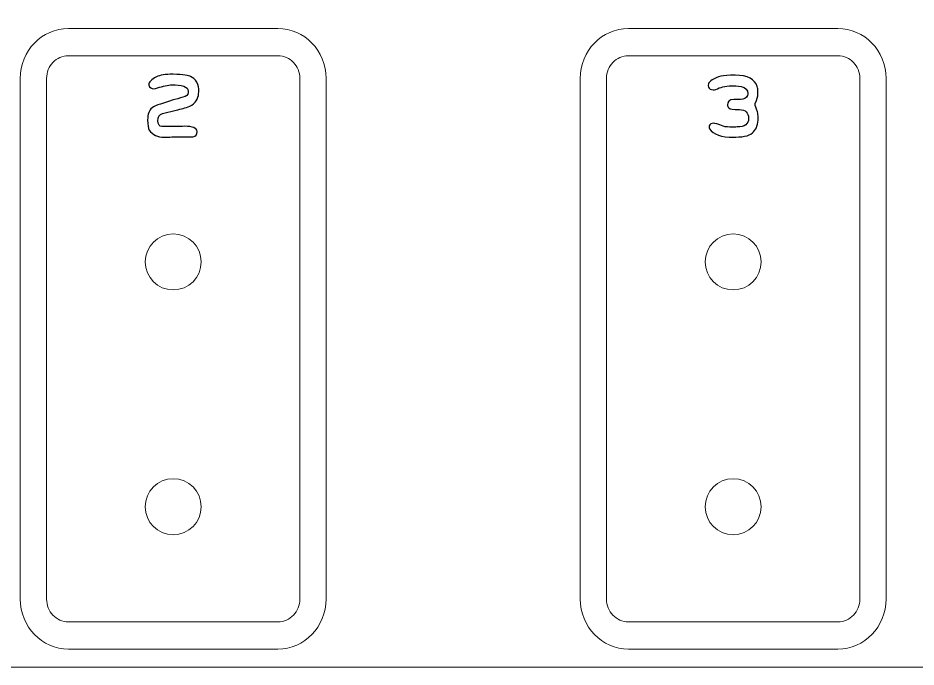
# Model space of a CAD drawing. Header units: centimetres. Extents: x -13.1 to 12.9, y -13 to 13.
# Drawn here: x -8.92 to -3.78, y -13.02 to -9.31 of the extents above; entities that cross this region are included whole.
import ezdxf

# ---------------------------------------------------------------- set-up
doc = ezdxf.new("R2010")
doc.units = ezdxf.units.CM
doc.header["$MEASUREMENT"] = 0
doc.layers.add('Layer 1', color=7, linetype='Continuous')

msp = doc.modelspace()

# ---------------------------------------------------------------- linework, layer by layer
at = {"layer": 'Layer 1', "color": 250, "lineweight": 9}
msp.add_open_spline([(-12.85, 12.98), (-12.85, 12.98), (12.75, 12.98), (12.75, 12.98), (12.75, 12.98), (12.86, 12.98), (12.95, 12.88999), (12.95, 12.78), (12.95, 12.78), (12.95, 12.78), (12.95, -12.82), (12.95, -12.82), (12.95, -12.82), (12.95, -12.93001), (12.86, -13.02), (12.75, -13.02), (12.75, -13.02), (12.75, -13.02), (-12.85, -13.02), (-12.85, -13.02), (-12.85, -13.02), (-12.96, -13.02), (-13.05, -12.93001), (-13.05, -12.82), (-13.05, -12.82), (-13.05, -12.82), (-13.05, 12.78), (-13.05, 12.78), (-13.05, 12.78), (-13.05, 12.88999), (-12.96, 12.98), (-12.85, 12.98)], degree=3, knots=[0, 0, 0, 0, 0.1111111, 0.1111111, 0.1111111, 0.1111111, 0.2222222, 0.2222222, 0.2222222, 0.2222222, 0.3333333, 0.3333333, 0.3333333, 0.3333333, 0.4444444, 0.4444444, 0.4444444, 0.4444444, 0.5555556, 0.5555556, 0.5555556, 0.5555556, 0.6666667, 0.6666667, 0.6666667, 0.6666667, 0.7777778, 0.7777778, 0.7777778, 0.7777778, 1, 1, 1, 1], dxfattribs=at)
at = {"layer": 'Layer 1', "color": 177, "lineweight": 9}
for points in [[(-8.62732, -9.36735), (-8.62732, -9.36735), (-7.42975, -9.36735), (-7.42975, -9.36735), (-7.42975, -9.36735), (-7.35405, -9.36735), (-7.28527, -9.39952), (-7.23547, -9.45133), (-7.23547, -9.45133), (-7.18567, -9.50314), (-7.15475, -9.57469), (-7.15475, -9.65345), (-7.15475, -9.65345), (-7.15475, -9.65345), (-7.15475, -12.63125), (-7.15475, -12.63125), (-7.15475, -12.63125), (-7.15475, -12.71), (-7.18567, -12.78155), (-7.23547, -12.83336), (-7.23547, -12.83336), (-7.28527, -12.88517), (-7.35405, -12.91734), (-7.42975, -12.91734), (-7.42975, -12.91734), (-7.42975, -12.91734), (-8.62732, -12.91734), (-8.62732, -12.91734), (-8.62732, -12.91734), (-8.70302, -12.91734), (-8.7718, -12.88517), (-8.8216, -12.83336), (-8.8216, -12.83336), (-8.8714, -12.78155), (-8.90232, -12.71), (-8.90232, -12.63125), (-8.90232, -12.63125), (-8.90232, -12.63125), (-8.90232, -9.65345), (-8.90232, -9.65345), (-8.90232, -9.65345), (-8.90232, -9.57469), (-8.8714, -9.50314), (-8.8216, -9.45133), (-8.8216, -9.45133), (-8.7718, -9.39952), (-8.70302, -9.36735), (-8.62732, -9.36735)], [(-5.42729, -9.36735), (-5.42729, -9.36735), (-4.22972, -9.36735), (-4.22972, -9.36735), (-4.22972, -9.36735), (-4.15402, -9.36735), (-4.08524, -9.39952), (-4.03544, -9.45133), (-4.03544, -9.45133), (-3.98564, -9.50314), (-3.95472, -9.57469), (-3.95472, -9.65345), (-3.95472, -9.65345), (-3.95472, -9.65345), (-3.95472, -12.63125), (-3.95472, -12.63125), (-3.95472, -12.63125), (-3.95472, -12.71), (-3.98564, -12.78155), (-4.03544, -12.83336), (-4.03544, -12.83336), (-4.08524, -12.88517), (-4.15402, -12.91734), (-4.22972, -12.91734), (-4.22972, -12.91734), (-4.22972, -12.91734), (-5.42729, -12.91734), (-5.42729, -12.91734), (-5.42729, -12.91734), (-5.50299, -12.91734), (-5.57177, -12.88517), (-5.62157, -12.83336), (-5.62157, -12.83336), (-5.67137, -12.78155), (-5.70229, -12.71), (-5.70229, -12.63125), (-5.70229, -12.63125), (-5.70229, -12.63125), (-5.70229, -9.65345), (-5.70229, -9.65345), (-5.70229, -9.65345), (-5.70229, -9.57469), (-5.67137, -9.50314), (-5.62157, -9.45133), (-5.62157, -9.45133), (-5.57177, -9.39952), (-5.50299, -9.36735), (-5.42729, -9.36735)], [(-7.42975, -9.5234), (-7.42975, -9.5234), (-8.62732, -9.5234), (-8.62732, -9.5234), (-8.62732, -9.5234), (-8.66161, -9.5234), (-8.69285, -9.53806), (-8.71554, -9.56167), (-8.71554, -9.56167), (-8.73823, -9.58527), (-8.75232, -9.61777), (-8.75232, -9.65345), (-8.75232, -9.65345), (-8.75232, -9.65345), (-8.75232, -12.63125), (-8.75232, -12.63125), (-8.75232, -12.63125), (-8.75232, -12.66692), (-8.73823, -12.69942), (-8.71554, -12.72302), (-8.71554, -12.72302), (-8.69285, -12.74663), (-8.66161, -12.76129), (-8.62732, -12.76129), (-8.62732, -12.76129), (-8.62732, -12.76129), (-7.42975, -12.76129), (-7.42975, -12.76129), (-7.42975, -12.76129), (-7.39546, -12.76129), (-7.36422, -12.74663), (-7.34153, -12.72302), (-7.34153, -12.72302), (-7.31884, -12.69942), (-7.30475, -12.66692), (-7.30475, -12.63125), (-7.30475, -12.63125), (-7.30475, -12.63125), (-7.30475, -9.65345), (-7.30475, -9.65345), (-7.30475, -9.65345), (-7.30475, -9.61777), (-7.31884, -9.58527), (-7.34153, -9.56167), (-7.34153, -9.56167), (-7.36422, -9.53806), (-7.39546, -9.5234), (-7.42975, -9.5234)], [(-4.22972, -9.5234), (-4.22972, -9.5234), (-5.42729, -9.5234), (-5.42729, -9.5234), (-5.42729, -9.5234), (-5.46158, -9.5234), (-5.49282, -9.53806), (-5.51551, -9.56167), (-5.51551, -9.56167), (-5.5382, -9.58527), (-5.55229, -9.61777), (-5.55229, -9.65345), (-5.55229, -9.65345), (-5.55229, -9.65345), (-5.55229, -12.63125), (-5.55229, -12.63125), (-5.55229, -12.63125), (-5.55229, -12.66692), (-5.5382, -12.69942), (-5.51551, -12.72302), (-5.51551, -12.72302), (-5.49282, -12.74663), (-5.46158, -12.76129), (-5.42729, -12.76129), (-5.42729, -12.76129), (-5.42729, -12.76129), (-4.22972, -12.76129), (-4.22972, -12.76129), (-4.22972, -12.76129), (-4.19543, -12.76129), (-4.16419, -12.74663), (-4.1415, -12.72302), (-4.1415, -12.72302), (-4.11881, -12.69942), (-4.10472, -12.66692), (-4.10472, -12.63125), (-4.10472, -12.63125), (-4.10472, -12.63125), (-4.10472, -9.65345), (-4.10472, -9.65345), (-4.10472, -9.65345), (-4.10472, -9.61777), (-4.11881, -9.58527), (-4.1415, -9.56167), (-4.1415, -9.56167), (-4.16419, -9.53806), (-4.19543, -9.5234), (-4.22972, -9.5234)]]:
    msp.add_open_spline(points, degree=3, knots=[0, 0, 0, 0, 0.0769231, 0.0769231, 0.0769231, 0.0769231, 0.1538462, 0.1538462, 0.1538462, 0.1538462, 0.2307692, 0.2307692, 0.2307692, 0.2307692, 0.3076923, 0.3076923, 0.3076923, 0.3076923, 0.3846154, 0.3846154, 0.3846154, 0.3846154, 0.4615385, 0.4615385, 0.4615385, 0.4615385, 0.5384615, 0.5384615, 0.5384615, 0.5384615, 0.6153846, 0.6153846, 0.6153846, 0.6153846, 0.6923077, 0.6923077, 0.6923077, 0.6923077, 0.7692308, 0.7692308, 0.7692308, 0.7692308, 0.8461538, 0.8461538, 0.8461538, 0.8461538, 1, 1, 1, 1], dxfattribs=at)
at = {"layer": 'Layer 1', "color": 177}
for points, knots in [([(-8.02954, -9.62957), (-7.97075, -9.6322), (-7.93764, -9.63653), (-7.9303, -9.64255), (-7.9303, -9.64255), (-7.91562, -9.64772), (-7.90321, -9.65873), (-7.89314, -9.67566), (-7.89314, -9.67566), (-7.8858, -9.69325), (-7.88213, -9.7099), (-7.88213, -9.72552), (-7.88213, -9.72552), (-7.88213, -9.73032), (-7.88251, -9.73511), (-7.88317, -9.73982), (-7.88317, -9.73982), (-7.8843, -9.7702), (-7.90095, -9.79447), (-7.93312, -9.81291), (-7.93312, -9.81291), (-7.95748, -9.82147), (-7.98401, -9.8289), (-8.01242, -9.83492), (-8.01242, -9.83492), (-8.01242, -9.83492), (-8.09041, -9.85393), (-8.09041, -9.85393), (-8.09041, -9.85393), (-8.10791, -9.86089), (-8.11665, -9.875), (-8.11665, -9.89607), (-8.11665, -9.89607), (-8.11421, -9.91743), (-8.10649, -9.92806), (-8.09351, -9.92806), (-8.09351, -9.92806), (-8.0922, -9.92881), (-8.09116, -9.92918), (-8.09041, -9.92918), (-8.09041, -9.92918), (-8.06745, -9.92843), (-8.05353, -9.92806), (-8.04855, -9.92806), (-8.04855, -9.92806), (-8.0429, -9.92806), (-8.0302, -9.92843), (-8.01054, -9.92918), (-8.01054, -9.92918), (-7.99568, -9.92787), (-7.98025, -9.9273), (-7.96426, -9.9273), (-7.96426, -9.9273), (-7.91609, -9.9273), (-7.89201, -9.93727), (-7.89201, -9.95731), (-7.89201, -9.95731), (-7.89201, -9.95731), (-7.89201, -9.95816), (-7.89201, -9.95816), (-7.89201, -9.95816), (-7.89201, -9.97377), (-7.89972, -9.98328), (-7.91515, -9.98676), (-7.91515, -9.98676), (-7.91515, -9.98676), (-7.92202, -9.98788), (-7.92202, -9.98788), (-7.92202, -9.98788), (-7.92964, -9.98788), (-7.9524, -9.98779), (-7.99041, -9.9876), (-7.99041, -9.9876), (-8.02277, -9.98779), (-8.0524, -9.98854), (-8.0794, -9.98986), (-8.0794, -9.98986), (-8.1175, -9.98986), (-8.14619, -9.97631), (-8.16567, -9.94932), (-8.16567, -9.94932), (-8.17159, -9.93934), (-8.1746, -9.91996), (-8.17479, -9.89118), (-8.17479, -9.89118), (-8.17479, -9.85665), (-8.16642, -9.83351), (-8.14967, -9.82194), (-8.14967, -9.82194), (-8.13923, -9.81338), (-8.12286, -9.80595), (-8.10066, -9.79993), (-8.10066, -9.79993), (-8.05494, -9.7845), (-8.01223, -9.77161), (-7.97282, -9.76136), (-7.97282, -9.76136), (-7.95363, -9.75637), (-7.94384, -9.74716), (-7.94328, -9.7338), (-7.94328, -9.7338), (-7.94328, -9.7338), (-7.94328, -9.72665), (-7.94328, -9.72665), (-7.94328, -9.72665), (-7.94328, -9.7132), (-7.95165, -9.7036), (-7.9684, -9.69767), (-7.9684, -9.69767), (-7.98825, -9.69288), (-8.01054, -9.69052), (-8.03538, -9.69052), (-8.03538, -9.69052), (-8.03538, -9.69052), (-8.04441, -9.69052), (-8.04441, -9.69052), (-8.04441, -9.69052), (-8.06943, -9.69344), (-8.09784, -9.7005), (-8.12964, -9.71178), (-8.12964, -9.71178), (-8.12964, -9.71178), (-8.13867, -9.71254), (-8.13867, -9.71254), (-8.13867, -9.71254), (-8.15372, -9.71254), (-8.1635, -9.70595), (-8.16792, -9.69269), (-8.16792, -9.69269), (-8.16792, -9.69269), (-8.16792, -9.68855), (-8.16792, -9.68855), (-8.16792, -9.68855), (-8.16792, -9.67463), (-8.15344, -9.65995), (-8.12465, -9.64452), (-8.12465, -9.64452), (-8.10424, -9.63455), (-8.07253, -9.62957), (-8.02954, -9.62957)], [0, 0, 0, 0, 0.0277778, 0.0277778, 0.0277778, 0.0277778, 0.0555556, 0.0555556, 0.0555556, 0.0555556, 0.0833333, 0.0833333, 0.0833333, 0.0833333, 0.1111111, 0.1111111, 0.1111111, 0.1111111, 0.1388889, 0.1388889, 0.1388889, 0.1388889, 0.1666667, 0.1666667, 0.1666667, 0.1666667, 0.1944444, 0.1944444, 0.1944444, 0.1944444, 0.2222222, 0.2222222, 0.2222222, 0.2222222, 0.25, 0.25, 0.25, 0.25, 0.2777778, 0.2777778, 0.2777778, 0.2777778, 0.3055556, 0.3055556, 0.3055556, 0.3055556, 0.3333333, 0.3333333, 0.3333333, 0.3333333, 0.3611111, 0.3611111, 0.3611111, 0.3611111, 0.3888889, 0.3888889, 0.3888889, 0.3888889, 0.4166667, 0.4166667, 0.4166667, 0.4166667, 0.4444444, 0.4444444, 0.4444444, 0.4444444, 0.4722222, 0.4722222, 0.4722222, 0.4722222, 0.5, 0.5, 0.5, 0.5, 0.5277778, 0.5277778, 0.5277778, 0.5277778, 0.5555556, 0.5555556, 0.5555556, 0.5555556, 0.5833333, 0.5833333, 0.5833333, 0.5833333, 0.6111111, 0.6111111, 0.6111111, 0.6111111, 0.6388889, 0.6388889, 0.6388889, 0.6388889, 0.6666667, 0.6666667, 0.6666667, 0.6666667, 0.6944444, 0.6944444, 0.6944444, 0.6944444, 0.7222222, 0.7222222, 0.7222222, 0.7222222, 0.75, 0.75, 0.75, 0.75, 0.7777778, 0.7777778, 0.7777778, 0.7777778, 0.8055556, 0.8055556, 0.8055556, 0.8055556, 0.8333333, 0.8333333, 0.8333333, 0.8333333, 0.8611111, 0.8611111, 0.8611111, 0.8611111, 0.8888889, 0.8888889, 0.8888889, 0.8888889, 0.9166667, 0.9166667, 0.9166667, 0.9166667, 0.9444444, 0.9444444, 0.9444444, 0.9444444, 1, 1, 1, 1]), ([(-4.84284, -9.63464), (-4.84284, -9.63464), (-4.81773, -9.63408), (-4.81773, -9.63408), (-4.81773, -9.63408), (-4.74539, -9.63634), (-4.70343, -9.65826), (-4.69205, -9.69993), (-4.69205, -9.69993), (-4.68876, -9.70858), (-4.68706, -9.71846), (-4.68706, -9.72975), (-4.68706, -9.72975), (-4.68706, -9.72975), (-4.68706, -9.7416), (-4.68706, -9.7416), (-4.68706, -9.7416), (-4.68706, -9.75534), (-4.69205, -9.77349), (-4.70202, -9.79616), (-4.70202, -9.79616), (-4.70249, -9.79889), (-4.70277, -9.80124), (-4.70277, -9.80331), (-4.70277, -9.80331), (-4.70277, -9.80774), (-4.69854, -9.82156), (-4.68988, -9.84489), (-4.68988, -9.84489), (-4.68725, -9.85411), (-4.68603, -9.86465), (-4.68603, -9.8766), (-4.68603, -9.8766), (-4.68603, -9.8766), (-4.68603, -9.87772), (-4.68603, -9.87772), (-4.68603, -9.87772), (-4.68603, -9.91535), (-4.69459, -9.94216), (-4.7119, -9.95816), (-4.7119, -9.95816), (-4.72751, -9.97857), (-4.76157, -9.98882), (-4.81415, -9.98882), (-4.81415, -9.98882), (-4.81415, -9.98948), (-4.81876, -9.98986), (-4.82789, -9.98986), (-4.82789, -9.98986), (-4.89571, -9.98986), (-4.94115, -9.97358), (-4.9641, -9.94113), (-4.9641, -9.94113), (-4.96533, -9.93708), (-4.96598, -9.93379), (-4.96598, -9.93116), (-4.96598, -9.93116), (-4.96598, -9.92147), (-4.96043, -9.91451), (-4.94924, -9.91046), (-4.94924, -9.91046), (-4.94924, -9.91046), (-4.93927, -9.90943), (-4.93927, -9.90943), (-4.93927, -9.90943), (-4.93306, -9.90943), (-4.91509, -9.91535), (-4.88555, -9.9273), (-4.88555, -9.9273), (-4.86994, -9.93059), (-4.85263, -9.93229), (-4.83372, -9.93229), (-4.83372, -9.93229), (-4.82469, -9.93229), (-4.81556, -9.93191), (-4.80616, -9.93116), (-4.80616, -9.93116), (-4.80616, -9.93116), (-4.80503, -9.93116), (-4.80503, -9.93116), (-4.80503, -9.93116), (-4.76204, -9.93116), (-4.74059, -9.9146), (-4.74059, -9.88158), (-4.74059, -9.88158), (-4.74059, -9.84847), (-4.75771, -9.83201), (-4.79214, -9.83201), (-4.79214, -9.83201), (-4.82826, -9.83201), (-4.84849, -9.82862), (-4.85272, -9.82203), (-4.85272, -9.82203), (-4.85884, -9.81658), (-4.86185, -9.81056), (-4.86185, -9.80416), (-4.86185, -9.80416), (-4.86185, -9.7861), (-4.84952, -9.77594), (-4.82488, -9.77349), (-4.82488, -9.77349), (-4.81312, -9.77406), (-4.80324, -9.77434), (-4.79515, -9.77434), (-4.79515, -9.77434), (-4.79515, -9.77434), (-4.78631, -9.77434), (-4.78631, -9.77434), (-4.78631, -9.77434), (-4.76683, -9.77434), (-4.75357, -9.76644), (-4.74661, -9.75063), (-4.74661, -9.75063), (-4.74539, -9.74367), (-4.74473, -9.74), (-4.74473, -9.73963), (-4.74473, -9.73963), (-4.74473, -9.71903), (-4.75724, -9.70586), (-4.78217, -9.69993), (-4.78217, -9.69993), (-4.8039, -9.69682), (-4.823, -9.69523), (-4.83955, -9.69523), (-4.83955, -9.69523), (-4.8737, -9.69635), (-4.90286, -9.7035), (-4.92713, -9.71677), (-4.92713, -9.71677), (-4.93212, -9.71809), (-4.9372, -9.71865), (-4.94228, -9.71865), (-4.94228, -9.71865), (-4.95554, -9.71865), (-4.96476, -9.71348), (-4.96984, -9.70294), (-4.96984, -9.70294), (-4.96984, -9.70294), (-4.97097, -9.69607), (-4.97097, -9.69607), (-4.97097, -9.69607), (-4.97097, -9.69607), (-4.97097, -9.69109), (-4.97097, -9.69109), (-4.97097, -9.69109), (-4.97097, -9.67538), (-4.95121, -9.65948), (-4.9117, -9.64349), (-4.9117, -9.64349), (-4.89797, -9.64019), (-4.87492, -9.63718), (-4.84284, -9.63464)], [0, 0, 0, 0, 0.025641, 0.025641, 0.025641, 0.025641, 0.0512821, 0.0512821, 0.0512821, 0.0512821, 0.0769231, 0.0769231, 0.0769231, 0.0769231, 0.1025641, 0.1025641, 0.1025641, 0.1025641, 0.1282051, 0.1282051, 0.1282051, 0.1282051, 0.1538462, 0.1538462, 0.1538462, 0.1538462, 0.1794872, 0.1794872, 0.1794872, 0.1794872, 0.2051282, 0.2051282, 0.2051282, 0.2051282, 0.2307692, 0.2307692, 0.2307692, 0.2307692, 0.2564103, 0.2564103, 0.2564103, 0.2564103, 0.2820513, 0.2820513, 0.2820513, 0.2820513, 0.3076923, 0.3076923, 0.3076923, 0.3076923, 0.3333333, 0.3333333, 0.3333333, 0.3333333, 0.3589744, 0.3589744, 0.3589744, 0.3589744, 0.3846154, 0.3846154, 0.3846154, 0.3846154, 0.4102564, 0.4102564, 0.4102564, 0.4102564, 0.4358974, 0.4358974, 0.4358974, 0.4358974, 0.4615385, 0.4615385, 0.4615385, 0.4615385, 0.4871795, 0.4871795, 0.4871795, 0.4871795, 0.5128205, 0.5128205, 0.5128205, 0.5128205, 0.5384615, 0.5384615, 0.5384615, 0.5384615, 0.5641026, 0.5641026, 0.5641026, 0.5641026, 0.5897436, 0.5897436, 0.5897436, 0.5897436, 0.6153846, 0.6153846, 0.6153846, 0.6153846, 0.6410256, 0.6410256, 0.6410256, 0.6410256, 0.6666667, 0.6666667, 0.6666667, 0.6666667, 0.6923077, 0.6923077, 0.6923077, 0.6923077, 0.7179487, 0.7179487, 0.7179487, 0.7179487, 0.7435897, 0.7435897, 0.7435897, 0.7435897, 0.7692308, 0.7692308, 0.7692308, 0.7692308, 0.7948718, 0.7948718, 0.7948718, 0.7948718, 0.8205128, 0.8205128, 0.8205128, 0.8205128, 0.8461538, 0.8461538, 0.8461538, 0.8461538, 0.8717949, 0.8717949, 0.8717949, 0.8717949, 0.8974359, 0.8974359, 0.8974359, 0.8974359, 0.9230769, 0.9230769, 0.9230769, 0.9230769, 0.9487179, 0.9487179, 0.9487179, 0.9487179, 1, 1, 1, 1])]:
    msp.add_open_spline(points, degree=3, knots=knots, dxfattribs=at)
at = {"layer": 'Layer 1', "color": 242, "lineweight": 9}
for points in [[(-8.18846, -10.70287), (-8.18846, -10.61451), (-8.11683, -10.54287), (-8.02847, -10.54287), (-8.02847, -10.54287), (-7.9401, -10.54287), (-7.86847, -10.61451), (-7.86847, -10.70287), (-7.86847, -10.70287), (-7.86846, -10.79123), (-7.9401, -10.86287), (-8.02846, -10.86287), (-8.02846, -10.86287), (-8.11683, -10.86287), (-8.18846, -10.79124), (-8.18846, -10.70287)], [(-4.9885, -10.70287), (-4.9885, -10.61451), (-4.91687, -10.54287), (-4.82851, -10.54287), (-4.82851, -10.54287), (-4.74014, -10.54287), (-4.66851, -10.61451), (-4.66851, -10.70287), (-4.66851, -10.70287), (-4.6685, -10.79123), (-4.74014, -10.86287), (-4.8285, -10.86287), (-4.8285, -10.86287), (-4.91687, -10.86287), (-4.9885, -10.79124), (-4.9885, -10.70287)], [(-8.18853, -12.10289), (-8.18853, -12.01453), (-8.1169, -11.94289), (-8.02854, -11.94289), (-8.02854, -11.94289), (-7.94017, -11.94289), (-7.86854, -12.01453), (-7.86854, -12.10289), (-7.86854, -12.10289), (-7.86853, -12.19125), (-7.94017, -12.26289), (-8.02853, -12.26289), (-8.02853, -12.26289), (-8.1169, -12.26289), (-8.18853, -12.19126), (-8.18853, -12.10289)], [(-4.9885, -12.10289), (-4.9885, -12.01453), (-4.91687, -11.94289), (-4.82851, -11.94289), (-4.82851, -11.94289), (-4.74014, -11.94289), (-4.66851, -12.01453), (-4.66851, -12.10289), (-4.66851, -12.10289), (-4.6685, -12.19125), (-4.74014, -12.26289), (-4.8285, -12.26289), (-4.8285, -12.26289), (-4.91687, -12.26289), (-4.9885, -12.19126), (-4.9885, -12.10289)]]:
    msp.add_open_spline(points, degree=3, knots=[0, 0, 0, 0, 0.2, 0.2, 0.2, 0.2, 0.4, 0.4, 0.4, 0.4, 0.6, 0.6, 0.6, 0.6, 1, 1, 1, 1], dxfattribs=at)

doc.saveas('drawing.dxf')
